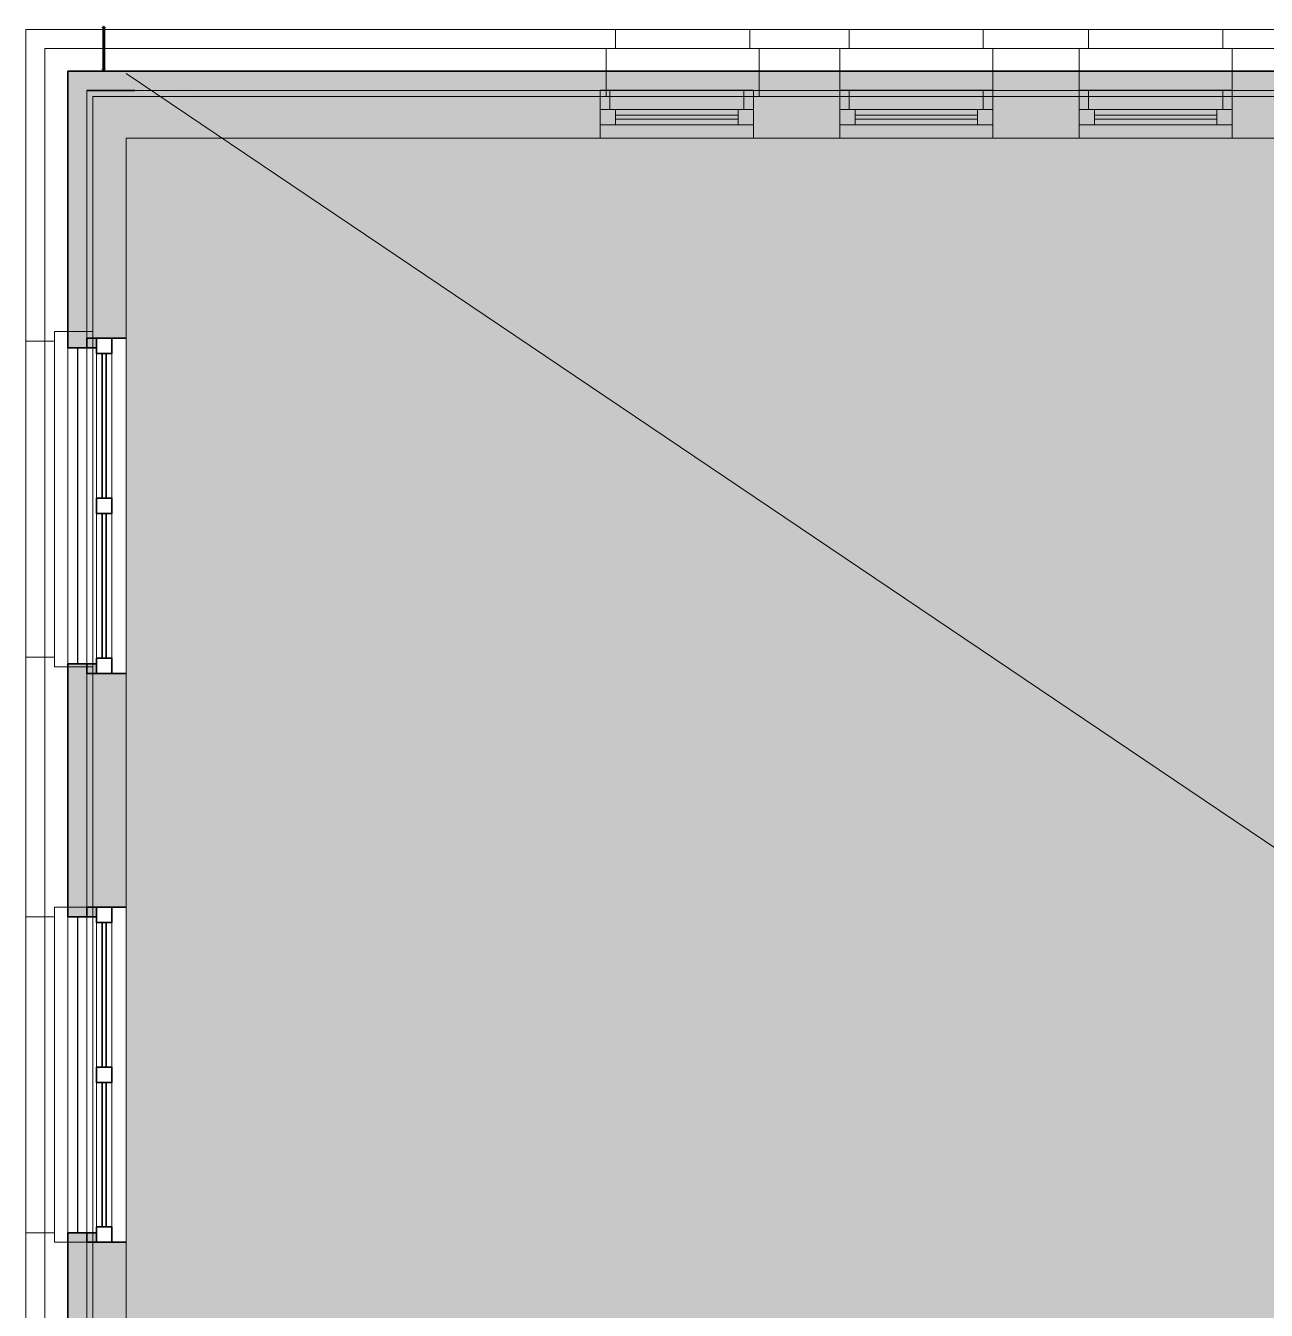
# Model space of a CAD drawing. Header units: millimetres. Extents: x -2861 to 222032, y -45352 to 20466.
# Drawn here: x 10412 to 16890, y 2223 to 8929 of the extents above; entities that cross this region are included whole.
import ezdxf

# ---------------------------------------------------------------- set-up
doc = ezdxf.new("R2010")
doc.units = ezdxf.units.MM
for name, color, linetype, lineweight in [('A-DETL-GENF', 92, 'Continuous', 13), ('A-DETL-THIN', 151, 'Continuous', 13), ('A-FLOR', 192, 'Continuous', 13), ('A-GENM', 13, 'Continuous', 13), ('A-GLAZ', 151, 'Continuous', 13), ('A-WALL', 113, 'Continuous', 13), ('A-WALL-PATT', 111, 'Continuous', 35), ('E-POWR-CNDT', 130, 'Continuous', 13), ('E-POWR-CNTR', 130, 'Continuous', 13), ('E-POWR-DROP', 130, 'Continuous', 13), ('E-POWR-RISE', 130, 'Continuous', 13), ('Q-SPCQ', 91, 'Continuous', 13)]:
    doc.layers.add(name, color=color, linetype=linetype, lineweight=lineweight)
pattern_1 = [(315, (10732.01, 2261.02), (143.684, 143.684), []), (270, (10799.32, 2032.07), (143.684, -143.684), [25.4, -261.968]), (315, (10799.31, 2006.67), (143.684, 143.684), [25.4, -177.8]), (0, (10817.27, 1988.71), (143.684, 143.684), [25.4, -261.968]), (45, (10842.68, 1988.71), (-143.684, 143.684), [25.4, -177.8]), (270, (10860.64, 2032.07), (143.684, -143.684), [25.4, -261.968]), (315, (10842.67, 2050.03), (143.684, 143.684), [25.4, -177.8]), (0, (10817.28, 2050.03), (143.684, 143.684), [25.4, -261.968]), (45, (10799.32, 2032.07), (-143.684, 143.684), [25.4, -177.8]), (315, (10883.86, 1965.5), (143.684, 143.684), [50.8, -152.4])]
pattern_2 = [(45, (20082.05, 8341.86), (-143.684, 143.684), []), (360, (20311, 8409.17), (143.684, 143.684), [25.4, -261.968]), (45, (20336.4, 8409.16), (-143.684, 143.684), [25.4, -177.8]), (90, (20354.36, 8427.13), (-143.684, 143.684), [25.4, -261.968]), (135, (20354.36, 8452.53), (-143.684, -143.684), [25.4, -177.8]), (360, (20311, 8470.49), (143.684, 143.684), [25.4, -261.968]), (45, (20293.04, 8452.53), (-143.684, 143.684), [25.4, -177.8]), (90, (20293.04, 8427.13), (-143.684, 143.684), [25.4, -261.968]), (135, (20311, 8409.17), (-143.684, -143.684), [25.4, -177.8]), (45, (20377.58, 8493.7), (-143.684, 143.684), [50.8, -152.4])]

# ---------------------------------------------------------------- blocks, each defined once
blk = doc.blocks.new('OKNO_2k_ - OKNO_2k_1750 x 1750-1963716-2NP_DEMOLICE A')
at = {"layer": 'A-GLAZ', "color": 253, "lineweight": 35}
for p, q in [((-825, 126), (-875, 126)), ((-875, 126), (-875, 125)), ((-825, 125), (-825, 126)), ((-795, 75), (-825, 75)), ((-795, -5), (-795, 75)), ((40, 75), (-40, 75)), ((-40, 75), (-40, -5)), ((40, -5), (40, 75)), ((825, 75), (795, 75)), ((795, 75), (795, -5)), ((825, 126), (825, 125)), ((875, 126), (825, 126)), ((875, 125), (875, 126)), ((-40, 45), (-795, 45)), ((-795, 45), (-795, 25)), ((-795, 25), (-40, 25)), ((-40, 25), (-40, 45)), ((795, 45), (40, 45)), ((40, 45), (40, 25)), ((40, 25), (795, 25)), ((795, 25), (795, 45)), ((-875, -5), (-795, -5)), ((-40, -5), (40, -5)), ((795, -5), (875, -5))]:
    blk.add_line(p, q, dxfattribs=at)
at = {"layer": 'A-GLAZ', "color": 254}
for p, q in [((-825, 126), (-875, 126)), ((-875, 126), (-875, 125)), ((-875, 125), (-875, 75)), ((-875, 75), (-825, 75)), ((-875, 75), (-875, -5)), ((-875, 75), (-825, 75)), ((-825, 125), (-825, 126)), ((825, 126), (-825, 126)), ((825, 126), (-825, 126)), ((-825, 75), (-825, 125)), ((-825, 75), (-40, 75)), ((-795, 45), (-795, 75)), ((-40, 75), (40, 75)), ((40, 75), (-40, 75)), ((-40, 45), (-40, 75)), ((-40, 75), (40, 75)), ((40, 75), (825, 75)), ((40, 75), (40, 45)), ((795, 45), (795, 75)), ((875, 126), (825, 126)), ((825, 125), (825, 126)), ((825, 75), (825, 125)), ((825, 75), (875, 75)), ((825, 75), (875, 75)), ((875, 126), (875, 125)), ((875, 125), (875, 75)), ((875, 75), (875, -5)), ((-795, 25), (-795, 45)), ((-795, 45), (-795, 25)), ((-40, 45), (-795, 45)), ((-795, -5), (-795, 25)), ((-795, 25), (-40, 25)), ((-40, 25), (-40, 45)), ((-40, 45), (-40, 25)), ((-40, -5), (-40, 25)), ((40, 45), (40, 25)), ((40, 45), (40, 25)), ((795, 45), (40, 45)), ((40, 25), (40, -5)), ((40, 25), (795, 25)), ((795, 25), (795, 45)), ((795, 25), (795, 45)), ((795, -5), (795, 25)), ((-40, -5), (-875, -5)), ((40, -5), (-40, -5)), ((-40, -5), (40, -5)), ((40, -5), (-40, -5)), ((875, -5), (40, -5))]:
    blk.add_line(p, q, dxfattribs=at)
at = {"layer": 'A-GLAZ', "color": 231, "lineweight": 35}
for p, q in [((-875, 125), (-875, 75)), ((-875, 75), (-825, 75)), ((-875, 75), (-875, -5)), ((-825, 75), (-875, 75)), ((-825, 75), (-825, 125)), ((825, 125), (825, 75)), ((825, 75), (875, 75)), ((875, 75), (825, 75)), ((875, 75), (875, 125)), ((875, -5), (875, 75))]:
    blk.add_line(p, q, dxfattribs=at)
at = {"layer": 'A-GLAZ', "color": 10}
for p, q in [((-825, 75), (-40, 75)), ((-825, 75), (-40, 75)), ((-40, 75), (40, 75)), ((-40, 75), (40, 75)), ((40, 75), (825, 75)), ((40, 75), (825, 75))]:
    blk.add_line(p, q, dxfattribs=at)
at = {"layer": 'A-GLAZ', "color": 9}
for p, q in [((-40, 75), (-795, 75)), ((795, 75), (40, 75)), ((-795, -5), (-40, -5)), ((40, -5), (795, -5))]:
    blk.add_line(p, q, dxfattribs=at)
blk = doc.blocks.new('OKNO_2k_ - OKNO_2k_1750 x 1750-V39-2NP_DEMOLICE A')
at = {"layer": 'A-GLAZ', "color": 253, "lineweight": 35}
for p, q in [((-825, 126), (-875, 126)), ((-875, 126), (-875, 125)), ((-825, 125), (-825, 126)), ((-795, 75), (-825, 75)), ((-795, -5), (-795, 75)), ((40, 75), (-40, 75)), ((-40, 75), (-40, -5)), ((40, -5), (40, 75)), ((825, 75), (795, 75)), ((795, 75), (795, -5)), ((825, 126), (825, 125)), ((875, 126), (825, 126)), ((875, 125), (875, 126)), ((-40, 45), (-795, 45)), ((-795, 45), (-795, 25)), ((-795, 25), (-40, 25)), ((-40, 25), (-40, 45)), ((795, 45), (40, 45)), ((40, 45), (40, 25)), ((40, 25), (795, 25)), ((795, 25), (795, 45)), ((-875, -5), (-795, -5)), ((-40, -5), (40, -5)), ((795, -5), (875, -5))]:
    blk.add_line(p, q, dxfattribs=at)
at = {"layer": 'A-GLAZ', "color": 254}
for p, q in [((-825, 126), (-875, 126)), ((-875, 126), (-875, 125)), ((-875, 125), (-875, 75)), ((-875, 75), (-825, 75)), ((-875, 75), (-875, -5)), ((-875, 75), (-825, 75)), ((-825, 125), (-825, 126)), ((825, 126), (-825, 126)), ((825, 126), (-825, 126)), ((-825, 75), (-825, 125)), ((-825, 75), (-40, 75)), ((-795, 45), (-795, 75)), ((-40, 75), (40, 75)), ((40, 75), (-40, 75)), ((-40, 45), (-40, 75)), ((-40, 75), (40, 75)), ((40, 75), (825, 75)), ((40, 75), (40, 45)), ((795, 45), (795, 75)), ((875, 126), (825, 126)), ((825, 125), (825, 126)), ((825, 75), (825, 125)), ((825, 75), (875, 75)), ((825, 75), (875, 75)), ((875, 126), (875, 125)), ((875, 125), (875, 75)), ((875, 75), (875, -5)), ((-795, 25), (-795, 45)), ((-795, 45), (-795, 25)), ((-40, 45), (-795, 45)), ((-795, -5), (-795, 25)), ((-795, 25), (-40, 25)), ((-40, 25), (-40, 45)), ((-40, 45), (-40, 25)), ((-40, -5), (-40, 25)), ((40, 45), (40, 25)), ((40, 45), (40, 25)), ((795, 45), (40, 45)), ((40, 25), (40, -5)), ((40, 25), (795, 25)), ((795, 25), (795, 45)), ((795, 25), (795, 45)), ((795, -5), (795, 25)), ((-40, -5), (-875, -5)), ((40, -5), (-40, -5)), ((-40, -5), (40, -5)), ((40, -5), (-40, -5)), ((875, -5), (40, -5))]:
    blk.add_line(p, q, dxfattribs=at)
at = {"layer": 'A-GLAZ', "color": 231, "lineweight": 35}
for p, q in [((-875, 125), (-875, 75)), ((-875, 75), (-825, 75)), ((-875, 75), (-875, -5)), ((-825, 75), (-875, 75)), ((-825, 75), (-825, 125)), ((825, 125), (825, 75)), ((825, 75), (875, 75)), ((875, 75), (825, 75)), ((875, 75), (875, 125)), ((875, -5), (875, 75))]:
    blk.add_line(p, q, dxfattribs=at)
at = {"layer": 'A-GLAZ', "color": 10}
for p, q in [((-825, 75), (-40, 75)), ((-825, 75), (-40, 75)), ((-40, 75), (40, 75)), ((-40, 75), (40, 75)), ((40, 75), (825, 75)), ((40, 75), (825, 75))]:
    blk.add_line(p, q, dxfattribs=at)
at = {"layer": 'A-GLAZ', "color": 9}
for p, q in [((-40, 75), (-795, 75)), ((795, 75), (40, 75)), ((-795, -5), (-40, -5)), ((40, -5), (795, -5))]:
    blk.add_line(p, q, dxfattribs=at)
blk = doc.blocks.new('OKNO_1k - OKNO_1k_800x900-2034292-2NP_DEMOLICE A')
at = {"layer": 'A-GLAZ', "color": 9}
for p, q in [((-400, 126), (400, 126)), ((-400, 25), (-400, 126)), ((400, 126), (400, 25)), ((400, 25), (-400, 25)), ((-400, 25), (400, 25)), ((-400, -55), (-400, 25)), ((400, 25), (400, -55)), ((400, -55), (-400, -55))]:
    blk.add_line(p, q, dxfattribs=at)
at = {"layer": 'A-GLAZ', "color": 254}
for p, q in [((-350, 126), (-400, 126)), ((-400, 126), (-400, 25)), ((-350, 126), (-350, 25)), ((-350, 25), (-350, 126)), ((350, 126), (-350, 126)), ((350, 126), (-350, 126)), ((350, 126), (-350, 126)), ((400, 126), (350, 126)), ((350, 25), (350, 126)), ((350, 25), (350, 126)), ((400, 126), (400, 25)), ((-400, 25), (-350, 25)), ((-400, 25), (-400, -55)), ((-350, 25), (-400, 25)), ((-350, 25), (-320, 25)), ((-350, 25), (350, 25)), ((-320, 25), (-350, 25)), ((-320, 25), (-350, 25)), ((320, 25), (-320, 25)), ((-320, 25), (320, 25)), ((320, 25), (-320, 25)), ((-320, -5), (-320, 25)), ((-320, 25), (-320, -55)), ((320, 25), (350, 25)), ((350, 25), (320, 25)), ((350, 25), (320, 25)), ((320, -5), (320, 25)), ((320, -55), (320, 25)), ((350, 25), (400, 25)), ((400, 25), (350, 25)), ((400, 25), (400, -55)), ((-320, -55), (-400, -55)), ((-320, -25), (-320, -5)), ((-320, -25), (-320, -5)), ((-320, -5), (-320, -25)), ((-320, -5), (320, -5)), ((-320, -5), (320, -5)), ((-320, -55), (-320, -25)), ((-320, -25), (320, -25)), ((320, -25), (-320, -25)), ((320, -55), (-320, -55)), ((320, -55), (-320, -55)), ((-320, -55), (320, -55)), ((320, -25), (320, -5)), ((320, -5), (320, -25)), ((320, -5), (320, -25)), ((320, -55), (320, -25)), ((400, -55), (320, -55))]:
    blk.add_line(p, q, dxfattribs=at)
at = {"layer": 'A-GLAZ', "color": 10}
for p, q in [((-320, 25), (320, 25)), ((320, 25), (-320, 25))]:
    blk.add_line(p, q, dxfattribs=at)
blk = doc.blocks.new('parapet s nosem_vnitní - parapet s nosem_vnitní-1280353-2NP_DEMOLICE A')
at = {"layer": 'A-GENM', "color": 9}
for p, q in [((-400, -70), (-400, 0)), ((400, 0), (400, -70))]:
    blk.add_line(p, q, dxfattribs=at)
at = {"layer": 'A-GENM', "color": 254}
for p, q in [((-400, 0), (-400, -70)), ((-400, 0), (-320, 0)), ((-400, 0), (-320, 0)), ((-320, 0), (320, 0)), ((-320, 0), (320, 0)), ((320, 0), (400, 0)), ((320, 0), (400, 0)), ((400, -70), (400, 0))]:
    blk.add_line(p, q, dxfattribs=at)
blk = doc.blocks.new('parapet s nosem_vnitní - parapet s nosem_vnitní-V51-2NP_DEMOLICE A')
at = {"layer": 'A-GENM', "color": 9}
for p, q in [((-875, -75), (-875, 0)), ((875, 0), (875, -75))]:
    blk.add_line(p, q, dxfattribs=at)
at = {"layer": 'A-GENM', "color": 254}
for p, q in [((-875, 0), (-875, -75)), ((-875, 0), (-40, 0)), ((-875, 0), (-40, 0)), ((-40, 0), (40, 0)), ((-40, 0), (40, 0)), ((40, 0), (875, 0)), ((40, 0), (875, 0)), ((875, -75), (875, 0))]:
    blk.add_line(p, q, dxfattribs=at)
blk = doc.blocks.new('parapet_ext - parapet_ext-V50-2NP_DEMOLICE A')
at = {"layer": 'Q-SPCQ', "color": 9}
for p, q in [((-825, 51), (-825, 100)), ((-825, 100), (825, 100)), ((825, 100), (825, 51))]:
    blk.add_line(p, q, dxfattribs=at)
at = {"layer": 'Q-SPCQ', "color": 254}
for p, q in [((-825, 100), (-825, 98)), ((-825, 100), (825, 100)), ((-825, 98), (-825, 51)), ((825, 98), (-825, 98)), ((-825, 98), (825, 98)), ((825, 98), (825, 100)), ((825, 51), (825, 98)), ((-825, 51), (-825, 50)), ((-825, 50), (-825, 51)), ((-825, 50), (-825, 0)), ((-825, 0), (-825, 50)), ((-825, 0), (-40, 0)), ((-825, 0), (-40, 0)), ((-40, 0), (40, 0)), ((-40, 0), (40, 0)), ((40, 0), (825, 0)), ((40, 0), (825, 0)), ((825, 51), (825, 50)), ((825, 50), (825, 51)), ((825, 50), (825, 0)), ((825, 0), (825, 50))]:
    blk.add_line(p, q, dxfattribs=at)

msp = doc.modelspace()

# ---------------------------------------------------------------- hatches: boundary and pattern name
at = {"layer": 'A-DETL-GENF'}
msp.add_hatch(color=9, dxfattribs=at).paths.add_polyline_path([(29038.4, -3696.1), (29038.4, 8341.9), (10937, 8341.9), (10937, -3696.1), (28923, -3696.1)])
at = {"layer": 'A-WALL'}
h = msp.add_hatch(color=10, dxfattribs=at)
h.paths.add_polyline_path([(29338.4, 8560.3), (29388.4, 8560.3), (29388.4, 8695.9), (29288.4, 8695.9), (29288.4, 8691.9), (24043.4, 8691.9), (24043.4, 8591.9), (29288.4, 8591.9), (29288.4, 8560.3), (29290, 8560.3)])
h.paths.add_polyline_path([(10732, 8590.3), (10732, 8591.9), (13412.5, 8591.9), (13412.5, 8592.9), (13442.5, 8592.9), (13442.5, 8691.9), (10632, 8691.9), (10632, 8690.3), (10732, 8590.4)])
h.paths.add_polyline_path([(23243.4, 8591.9), (23243.4, 8691.9), (20976.4, 8691.9), (20976.4, 8591.9), (22754.9, 8591.9)])
h.paths.add_polyline_path([(20902.7, 8591.9), (20971, 8591.9), (20971, 8691.9), (20902.7, 8691.9), (20902.7, 8605.3)])
h.paths.add_polyline_path([(19102.7, 8591.9), (19102.7, 8691.9), (16712.5, 8691.9), (16712.5, 8591.9), (17763.2, 8591.9)])
h.paths.add_polyline_path([(15912.5, 8591.9), (15912.5, 8691.9), (15462.5, 8691.9), (15462.5, 8591.9), (15765.6, 8591.9)])
h.paths.add_polyline_path([(14662.5, 8591.9), (14662.5, 8691.9), (14242.5, 8691.9), (14242.5, 8591.9), (14658.1, 8591.9)])
h = msp.add_hatch(color=10, dxfattribs=at)
h.paths.add_polyline_path([(20976.4, 8591.9), (20976.4, 8691.9), (20971, 8691.9), (20971, 8591.9)])
h.paths.add_polyline_path([(13442.5, 8592.9), (13412.5, 8592.9), (13412.5, 8591.9), (13442.5, 8591.9)])
h.paths.add_polyline_path([(14242.5, 8591.9), (14242.5, 8691.9), (13442.5, 8691.9), (13442.5, 8592.9), (14212.5, 8592.9), (14212.5, 8591.9)])
h.paths.add_polyline_path([(23993.4, 8592.9), (24043.4, 8592.9), (24043.4, 8691.9), (23243.4, 8691.9), (23243.4, 8592.9), (23293.4, 8592.9)])
h.paths.add_polyline_path([(15962.5, 8592.9), (16712.5, 8592.9), (16712.5, 8691.9), (15912.5, 8691.9), (15912.5, 8592.9)])
h.paths.add_polyline_path([(15412.5, 8592.9), (15462.5, 8592.9), (15462.5, 8691.9), (14662.5, 8691.9), (14662.5, 8592.9), (15187.9, 8592.9)])
h = msp.add_hatch(color=10, dxfattribs=at)
h.paths.add_polyline_path([(29288.4, 8560.3), (29288.4, 8591.9), (29038.4, 8591.9), (28439.1, 8560.3), (29287.6, 8560.3)])
h.paths.add_polyline_path([(21123.7, 8560.3), (21329.4, 8560.3), (20976.4, 8586.3), (20976.4, 8560.3)])
h.paths.add_polyline_path([(20971, 8560.3), (20971, 8586.8), (20902.7, 8591.9), (20902.7, 8560.3)])
h.paths.add_polyline_path([(18542.2, 8560.3), (19102.7, 8560.3), (19102.7, 8591.9)])
h.paths.add_polyline_path([(10895.7, 8560.3), (11445.6, 8560.3), (10982, 8591.9), (10732, 8591.9), (10732.1, 8590.2), (10762, 8560.3), (10782, 8560.3)])
h = msp.add_hatch(color=10, dxfattribs=at)
h.paths.add_polyline_path([(24043.4, 8591.9), (24043.4, 8592.9), (23993.4, 8592.9), (23993.4, 8591.9)])
h.paths.add_polyline_path([(23293.4, 8591.9), (23293.4, 8592.9), (23243.4, 8592.9), (23243.4, 8591.9)])
h.paths.add_polyline_path([(15912.5, 8591.9), (15962.5, 8591.9), (15962.5, 8592.9), (15912.5, 8592.9)])
h.paths.add_polyline_path([(14712.5, 8591.9), (14712.5, 8592.9), (14662.5, 8592.9), (14662.5, 8591.9)])
h.paths.add_polyline_path([(15462.5, 8591.9), (15462.5, 8592.9), (15412.5, 8592.9), (15412.5, 8591.9)])
h.paths.add_polyline_path([(14162.5, 8591.9), (14212.5, 8591.9), (14212.5, 8592.9), (14162.5, 8592.9)])
h.paths.add_polyline_path([(13442.5, 8591.9), (13462.5, 8591.9), (13462.5, 8592.9), (13442.5, 8592.9)])
h.paths.add_polyline_path([(16712.5, 8591.9), (16712.5, 8592.9), (16662.5, 8592.9), (16662.5, 8591.9)])
h = msp.add_hatch(color=10, dxfattribs=at)
h.paths.add_polyline_path([(23993.4, 8591.9), (23993.4, 8592.9), (23293.4, 8592.9), (23293.4, 8591.9)])
h.paths.add_polyline_path([(15962.5, 8591.9), (16662.5, 8591.9), (16662.5, 8592.9), (15962.5, 8592.9)])
h.paths.add_polyline_path([(14712.5, 8591.9), (15412.5, 8591.9), (15412.5, 8592.9), (14712.5, 8592.9)])
h.paths.add_polyline_path([(13462.5, 8591.9), (14162.5, 8591.9), (14162.5, 8592.9), (13462.5, 8592.9)])
h = msp.add_hatch(color=10, dxfattribs=at)
h.paths.add_polyline_path([(10632, -3886.1), (10732, -3886.1), (10732, -1226.5), (10632, -1226.5), (10632, -2609.2)])
h.paths.add_polyline_path([(10682, -1126.5), (10732, -1126.5), (10732, -408.1), (10632, -408.1), (10632, -1126.5)])
h.paths.add_polyline_path([(10632, 1341.9), (10732, 1341.9), (10732, 2577.8), (10632, 2577.8), (10632, 1894.7), (10659.4, 1815.1), (10632, 1805.7), (10632, 1454.5)])
h.paths.add_polyline_path([(10632, 4327.8), (10732, 4327.8), (10732, 5547.8), (10731, 5547.8), (10731, 5582.8), (10632, 5582.8), (10632, 4820.1)])
h.paths.add_polyline_path([(10632, 7332.8), (10732, 7332.8), (10732, 8560.3), (10632, 8560.3), (10632, 7512.7)])
h = msp.add_hatch(color=10, dxfattribs=at)
h.paths.add_polyline_path([(10732.6, -3886.1), (10762, -1817.6), (10762, -1226.5), (10732, -1226.5), (10732, -3886.1)])
h.paths.add_polyline_path([(10762, -1126.5), (10762, -408.1), (10732, -408.1), (10732, -1126.5), (10758.1, -1126.5)])
h.paths.add_polyline_path([(10732, 1341.9), (10762, 1341.9), (10762, 2577.8), (10732, 2577.8), (10732, 1454.5)])
h.paths.add_polyline_path([(10762, 4327.8), (10762, 5547.8), (10732, 5547.8), (10732, 4327.8)])
h.paths.add_polyline_path([(10732, 7332.8), (10762, 7332.8), (10762, 8560.3), (10732, 8560.3), (10732, 7512.7)])
h = msp.add_hatch(color=10, dxfattribs=at)
h.paths.add_polyline_path([(10731, -408.1), (10731, -358.1), (10632, -358.1), (10632, -408.1), (10685.3, -408.1)])
h.paths.add_polyline_path([(10682, 1291.9), (10731, 1291.9), (10731, 1341.9), (10632, 1341.9), (10632, 1291.9)])
h.paths.add_polyline_path([(10632, 1805.7), (10659.4, 1815.1), (10632, 1894.6), (10632, 1806.2)])
h.paths.add_polyline_path([(10683.9, 2577.8), (10731, 2577.8), (10731, 2627.8), (10632, 2627.8), (10632, 2577.8), (10682, 2577.8)])
h.paths.add_polyline_path([(10731, 4277.8), (10731, 4327.8), (10632, 4327.8), (10632, 4277.8), (10682, 4277.8)])
h.paths.add_polyline_path([(10731, 5582.8), (10731, 5597.8), (10632, 5597.8), (10632, 5582.8), (10682.6, 5582.8)])
h.paths.add_polyline_path([(10732, 5547.8), (10732, 5582.8), (10731, 5582.8), (10731, 5547.8)])
h.paths.add_polyline_path([(10731, 7247.8), (10731, 7297.8), (10732, 7297.8), (10732, 7332.8), (10632, 7332.8), (10632, 7247.8), (10682, 7247.8)])
h = msp.add_hatch(color=10, dxfattribs=at)
h.paths.add_polyline_path([(10752.9, -1226.5), (10762, -1226.5), (10762, -1126.5), (10732, -1126.5), (10732, -1226.5), (10749.2, -1226.5)])
h.paths.add_polyline_path([(10752.9, -1226.5), (10762, -1226.5), (10762, -1126.5), (10732, -1126.5), (10732, -1226.5), (10749.2, -1226.5)])
h.paths.add_polyline_path([(10762, 5547.8), (10762, 5582.8), (10732, 5582.8), (10732, 5547.8), (10734, 5547.8)])
h.paths.add_polyline_path([(10762, 7297.8), (10762, 7332.8), (10732, 7332.8), (10732, 7297.8)])
h = msp.add_hatch(color=10, dxfattribs=at)
h.paths.add_polyline_path([(10732, -408.1), (10732, -358.1), (10731, -358.1), (10731, -408.1)])
h.paths.add_polyline_path([(10731, 1291.9), (10732, 1291.9), (10732, 1341.9), (10731, 1341.9), (10731, 1318.6)])
h.paths.add_polyline_path([(10731, 2577.8), (10732, 2577.8), (10732, 2627.8), (10731, 2627.8)])
h.paths.add_polyline_path([(10731, 4277.8), (10732, 4277.8), (10732, 4327.8), (10731, 4327.8), (10731, 4304.2)])
h.paths.add_polyline_path([(10732, 5582.8), (10732, 5597.8), (10731, 5597.8), (10731, 5582.8)])
h.paths.add_polyline_path([(10731, 7247.8), (10732, 7247.8), (10732, 7297.8), (10731, 7297.8)])
h = msp.add_hatch(color=10, dxfattribs=at)
h.paths.add_polyline_path([(10762, -408.1), (10762, -358.1), (10732, -358.1), (10732, -408.1), (10744.5, -408.1)])
h.paths.add_polyline_path([(10762, 1291.9), (10762, 1341.9), (10732, 1341.9), (10732, 1291.9)])
h.paths.add_polyline_path([(10732, 2577.8), (10762, 2577.8), (10762, 2627.8), (10732, 2627.8), (10732, 2626.9)])
h.paths.add_polyline_path([(10762, 4277.8), (10762, 4327.8), (10732, 4327.8), (10732, 4277.8)])
h.paths.add_polyline_path([(10762, 5582.8), (10762, 5597.8), (10732, 5597.8), (10732, 5582.8), (10747, 5582.8)])
h.paths.add_polyline_path([(10732, 7247.8), (10762, 7247.8), (10762, 7297.8), (10732, 7297.8), (10732, 7296.9)])
at = {"layer": 'A-WALL-PATT', "lineweight": 13}
h = msp.add_hatch(color=10, dxfattribs=at)
h.paths.add_polyline_path([(10632, -4016.1), (10732, -3916.1), (10732, -3886.1), (10632, -3886.1), (10632, -3976.1)])
h.paths.add_polyline_path([(10730.8, 8560.3), (10732, 8560.3), (10731.9, 8590.4), (10632, 8690.3), (10632, 8560.3), (10729.7, 8560.3)])
h = msp.add_hatch(dxfattribs=at)
h.set_pattern_fill('FP_62', angle=45, style=0, pattern_type=2)
h.set_pattern_definition(pattern_1)
h.paths.add_polyline_path([(10732, -3916.1), (10762, -3886.1), (10762, -1817.6), (10732, -3886.1)])
h.paths.add_polyline_path([(10937, -1226.5), (10937, -1208.3), (10770.6, -1208.3), (10770.4, -1226.5), (10895.7, -1226.5)])
h.paths.add_polyline_path([(10937, -1226.5), (10937, -1208.3), (10770.6, -1208.3), (10770.4, -1226.5), (10895.7, -1226.5)])
h.paths.add_polyline_path([(10895.7, -1126.5), (10937, -1126.5), (10937, -1083.3), (10772.4, -1083.3), (10771.8, -1126.5), (10826, -1126.5)])
h.paths.add_polyline_path([(10762, -408.1), (10782, -408.1), (10782, -358.1), (10762, -358.1), (10762, -388.5)])
h.paths.add_polyline_path([(10782, 1291.9), (10782, 1341.9), (10762, 1341.9), (10762, 1291.9)])
h.paths.add_polyline_path([(10782, 2577.8), (10782, 2627.8), (10762, 2627.8), (10762, 2577.8)])
h.paths.add_polyline_path([(10762, 4277.8), (10782, 4277.8), (10782, 4327.8), (10762, 4327.8), (10762, 4297.5)])
h.paths.add_polyline_path([(10762, 5547.8), (10782, 5547.8), (10782, 5597.8), (10762, 5597.8), (10762, 5567.5)])
h.paths.add_polyline_path([(10782, 7247.8), (10782, 7297.8), (10762, 7297.8), (10762, 7247.8)])
h.paths.add_polyline_path([(10733.2, 8560.3), (10762, 8560.3), (10732, 8590.3), (10732, 8560.3)])
h = msp.add_hatch(dxfattribs=at)
h.set_pattern_fill('FP_65', angle=45, style=0, pattern_type=2)
h.set_pattern_definition(pattern_2)
h.paths.add_polyline_path([(15382.5, 8341.9), (15462.5, 8341.9), (15462.5, 8560.3), (15412.5, 8560.3), (15412.5, 8491.9), (15382.5, 8491.9), (15382.5, 8411.9), (14742.5, 8411.9), (14742.5, 8491.9), (14712.5, 8491.9), (14712.5, 8560.3), (14662.5, 8560.3), (14662.5, 8341.9), (15187.9, 8341.9)])
h.paths.add_polyline_path([(16632.5, 8341.9), (16712.5, 8341.9), (16712.5, 8560.3), (16662.5, 8560.3), (16662.5, 8491.9), (16632.5, 8491.9), (16632.5, 8411.9), (15992.5, 8411.9), (15992.5, 8491.9), (15962.5, 8491.9), (15962.5, 8560.3), (15912.5, 8560.3), (15912.5, 8341.9), (16046.3, 8341.9)])
h.paths.add_polyline_path([(13412.5, 8341.9), (14212.5, 8341.9), (14212.5, 8560.3), (14162.5, 8560.3), (14162.5, 8491.9), (14132.5, 8491.9), (14132.5, 8411.9), (13492.5, 8411.9), (13492.5, 8491.9), (13462.5, 8491.9), (13462.5, 8560.3), (13412.5, 8560.3), (13412.5, 8409.7)])
h.paths.add_polyline_path([(23963.4, 8341.9), (24043.4, 8341.9), (24043.4, 8560.3), (23993.4, 8560.3), (23993.4, 8491.9), (23963.4, 8491.9), (23963.4, 8411.9), (23323.4, 8411.9), (23323.4, 8491.9), (23293.4, 8491.9), (23293.4, 8560.3), (23243.4, 8560.3), (23243.4, 8341.9), (23323.4, 8341.9)])
h.paths.add_polyline_path([(24043.4, 8560.3), (28439.1, 8560.3), (29038.4, 8591.9), (24043.4, 8591.9)])
h.paths.add_polyline_path([(22754.9, 8560.3), (23243.4, 8560.3), (23243.4, 8591.9), (20976.4, 8591.9), (20976.4, 8586.4), (21329.4, 8560.3), (22654.9, 8560.3)])
h.paths.add_polyline_path([(15462.5, 8560.3), (15912.5, 8560.3), (15912.5, 8591.9), (15462.5, 8591.9)])
h.paths.add_polyline_path([(11445.6, 8560.3), (13412.5, 8560.3), (13412.5, 8591.9), (10982, 8591.9), (11236.5, 8574.6)])
h.paths.add_polyline_path([(14242.5, 8560.3), (14662.5, 8560.3), (14662.5, 8591.9), (14242.5, 8591.9)])
h.paths.add_polyline_path([(17313.5, 8560.3), (18542.2, 8560.3), (19102.7, 8591.9), (16712.5, 8591.9), (16712.5, 8560.3), (17213.5, 8560.3)])
h.paths.add_polyline_path([(20971, 8586.8), (20971, 8591.9), (20902.7, 8591.9)])
h = msp.add_hatch(dxfattribs=at)
h.set_pattern_fill('FP_65', angle=45, style=0, pattern_type=2)
h.set_pattern_definition(pattern_2)
h.paths.add_polyline_path([(23963.4, 8411.9), (23963.4, 8441.9), (23323.4, 8441.9), (23323.4, 8411.9), (23338.7, 8411.9)])
h.paths.add_polyline_path([(16632.5, 8411.9), (16632.5, 8441.9), (15992.5, 8441.9), (15992.5, 8411.9), (16628, 8411.9)])
h.paths.add_polyline_path([(15382.5, 8411.9), (15382.5, 8441.9), (14742.5, 8441.9), (14742.5, 8411.9), (15187.9, 8411.9)])
h.paths.add_polyline_path([(14132.5, 8411.9), (14132.5, 8441.9), (13492.5, 8441.9), (13492.5, 8411.9), (13628.8, 8411.9)])
h.paths.add_polyline_path([(23323.4, 8461.9), (23963.4, 8461.9), (23963.4, 8491.9), (23993.4, 8491.9), (23993.4, 8560.3), (23293.4, 8560.3), (23293.4, 8491.9), (23323.4, 8491.9)])
h.paths.add_polyline_path([(16046.3, 8461.9), (16632.5, 8461.9), (16632.5, 8491.9), (16662.5, 8491.9), (16662.5, 8560.3), (15962.5, 8560.3), (15962.5, 8491.9), (15992.5, 8491.9), (15992.5, 8461.9)])
h.paths.add_polyline_path([(15187.9, 8461.9), (15382.5, 8461.9), (15382.5, 8491.9), (15412.5, 8491.9), (15412.5, 8560.3), (14712.5, 8560.3), (14712.5, 8491.9), (14742.5, 8491.9), (14742.5, 8461.9)])
h.paths.add_polyline_path([(14132.5, 8461.9), (14132.5, 8491.9), (14162.5, 8491.9), (14162.5, 8560.3), (13462.5, 8560.3), (13462.5, 8491.9), (13492.5, 8491.9), (13492.5, 8461.9)])
h.paths.add_polyline_path([(14212.5, 8560.3), (14242.5, 8560.3), (14242.5, 8591.9), (14212.5, 8591.9)])
h.paths.add_polyline_path([(13412.5, 8560.3), (13442.5, 8560.3), (13442.5, 8591.9), (13412.5, 8591.9)])
h.paths.add_polyline_path([(20976.4, 8586.4), (20976.4, 8591.9), (20971, 8591.9), (20971, 8586.8)])
h = msp.add_hatch(dxfattribs=at)
h.set_pattern_fill('FP_65', angle=45, style=0, pattern_type=2)
h.set_pattern_definition(pattern_2)
h.paths.add_polyline_path([(23963.4, 8441.9), (23963.4, 8461.9), (23323.4, 8461.9), (23323.4, 8441.9)])
h.paths.add_polyline_path([(16436, 8441.9), (16632.5, 8441.9), (16632.5, 8461.9), (15992.5, 8461.9), (15992.5, 8441.9), (16046.3, 8441.9)])
h.paths.add_polyline_path([(15187.9, 8441.9), (15382.5, 8441.9), (15382.5, 8461.9), (14742.5, 8461.9), (14742.5, 8441.9)])
h.paths.add_polyline_path([(13492.5, 8441.9), (14132.5, 8441.9), (14132.5, 8461.9), (13492.5, 8461.9)])
h.paths.add_polyline_path([(23243.4, 8560.3), (23293.4, 8560.3), (23293.4, 8591.9), (23243.4, 8591.9)])
h.paths.add_polyline_path([(24043.4, 8560.3), (24043.4, 8591.9), (23993.4, 8591.9), (23993.4, 8560.3)])
h.paths.add_polyline_path([(15962.5, 8560.3), (15962.5, 8591.9), (15912.5, 8591.9), (15912.5, 8560.3)])
h.paths.add_polyline_path([(16662.5, 8560.3), (16712.5, 8560.3), (16712.5, 8591.9), (16662.5, 8591.9)])
h.paths.add_polyline_path([(13462.5, 8560.3), (13462.5, 8591.9), (13442.5, 8591.9), (13442.5, 8560.3)])
h.paths.add_polyline_path([(14712.5, 8560.3), (14712.5, 8591.9), (14662.5, 8591.9), (14662.5, 8560.3)])
h.paths.add_polyline_path([(14212.5, 8560.3), (14212.5, 8591.9), (14162.5, 8591.9), (14162.5, 8560.3)])
h.paths.add_polyline_path([(15462.5, 8560.3), (15462.5, 8591.9), (15412.5, 8591.9), (15412.5, 8560.3)])
h = msp.add_hatch(dxfattribs=at)
h.set_pattern_fill('FP_65', angle=45, style=0, pattern_type=2)
h.set_pattern_definition(pattern_2)
h.paths.add_polyline_path([(23993.4, 8560.3), (23993.4, 8591.9), (23293.4, 8591.9), (23293.4, 8560.3)])
h.paths.add_polyline_path([(15962.5, 8560.3), (16662.5, 8560.3), (16662.5, 8591.9), (15962.5, 8591.9)])
h.paths.add_polyline_path([(14162.5, 8560.3), (14162.5, 8591.9), (13462.5, 8591.9), (13462.5, 8560.3)])
h.paths.add_polyline_path([(14712.5, 8560.3), (15412.5, 8560.3), (15412.5, 8591.9), (14712.5, 8591.9)])
h = msp.add_hatch(dxfattribs=at)
h.set_pattern_fill('FP_62', angle=45, style=0, pattern_type=2)
h.set_pattern_definition(pattern_1)
h.paths.add_polyline_path([(10762, -3886.1), (10982, -3886.1), (10982, -3696.1), (10937, -3696.1), (10937, -1226.5), (10762, -1226.5), (10762, -3676.1)])
h.paths.add_polyline_path([(10937, -1083.3), (10937, -408.1), (10762, -408.1), (10762, -1083.3), (10895.7, -1083.3)])
h.paths.add_polyline_path([(10937, 1341.9), (10937, 2577.8), (10762, 2577.8), (10762, 1341.9), (10895.7, 1341.9)])
h.paths.add_polyline_path([(10762, 4327.8), (10937, 4327.8), (10937, 5547.8), (10762, 5547.8), (10762, 4475.8)])
h.paths.add_polyline_path([(10762, 7297.8), (10937, 7297.8), (10937, 8341.9), (10982, 8341.9), (10982, 8560.3), (10762, 8560.3), (10762, 7332.8)])
h = msp.add_hatch(dxfattribs=at)
h.set_pattern_fill('FP_65', angle=45, style=0, pattern_type=2)
h.set_pattern_definition(pattern_2)
h.paths.add_polyline_path([(29038.4, 8341.9), (29038.4, 8560.3), (24043.4, 8560.3), (24043.4, 8341.9), (28064.6, 8341.9)])
h.paths.add_polyline_path([(23243.4, 8341.9), (23243.4, 8560.3), (20902.7, 8560.3), (20902.7, 8341.9), (22754.9, 8341.9)])
h.paths.add_polyline_path([(19102.7, 8341.9), (19102.7, 8560.3), (16712.5, 8560.3), (16712.5, 8341.9), (17763.2, 8341.9)])
h.paths.add_polyline_path([(15912.5, 8341.9), (15912.5, 8560.3), (15462.5, 8560.3), (15462.5, 8341.9), (15765.6, 8341.9)])
h.paths.add_polyline_path([(14662.5, 8341.9), (14662.5, 8560.3), (14212.5, 8560.3), (14212.5, 8341.9), (14658.1, 8341.9)])
h.paths.add_polyline_path([(13224.5, 8341.9), (13412.5, 8341.9), (13412.5, 8560.3), (10982, 8560.3), (10982, 8341.9)])
at = {"layer": 'E-POWR-CNDT'}
h = msp.add_hatch(color=254, dxfattribs=at)
h.paths.add_polyline_path([(10820.7, 8914.8), (10820.9, 8915.4), (10822.2, 8921.6), (10821.6, 8922), (10820.7, 8915.2)])
h.paths.add_polyline_path([(10820.8, 8914.9), (10821.4, 8915.4), (10823.5, 8918.2), (10822.9, 8917.6), (10821, 8915.1)])
h.paths.add_polyline_path([(10817.8, 8915), (10816.5, 8915.8), (10817.3, 8915.1)])
h.paths.add_polyline_path([(10818.7, 8919.6), (10820, 8923.8), (10818.4, 8921.9), (10818.6, 8920.5)])
for points in [[(10823.3, 8917.3), (10823.7, 8918.5), (10823.3, 8917.3)], [(10823.5, 8917.5), (10823.9, 8918.7), (10823.6, 8918.2), (10823.5, 8917.8)], [(10823.5, 8917.8), (10823.5, 8917.7), (10823.5, 8917.5), (10823.5, 8917.5)]]:
    msp.add_hatch(color=254, dxfattribs=at).paths.add_polyline_path(points)
at = {"layer": 'E-POWR-DROP'}
h = msp.add_hatch(color=254, dxfattribs=at)
h.paths.add_polyline_path([(10820.2, 8914.7), (10820.8, 8915.4), (10822, 8922), (10822.2, 8920.5), (10821.2, 8915.4), (10824, 8919.9), (10823.3, 8922.3), (10820.4, 8923.8), (10818.5, 8920.7), (10818.5, 8922.7), (10819.4, 8923.9), (10816.5, 8923.4), (10814.7, 8920.1), (10815.8, 8918), (10817.2, 8916), (10817.5, 8915.4), (10818.1, 8915), (10819.4, 8914.8)])
h.paths.add_polyline_path([(10820.9, 8914.9), (10821.9, 8915.6), (10821.1, 8915.1)])
h = msp.add_hatch(color=254, dxfattribs=at)
h.paths.add_polyline_path([(10819.4, 8914.5), (10819, 8914.9), (10818.7, 8914.7)])
h.paths.add_polyline_path([(10824, 8919.9), (10823.9, 8921.3), (10823.9, 8920.3)])
h.paths.add_polyline_path([(10823.3, 8922.3), (10821.9, 8923.8), (10821.9, 8923.4), (10822.9, 8922.6)])
msp.add_hatch(color=254, dxfattribs=at).paths.add_polyline_path([(10824.3, 8919.2), (10824.1, 8920.9), (10824.2, 8920), (10824.2, 8919.4)])

# ---------------------------------------------------------------- linework, layer by layer
at = {"layer": 'A-DETL-THIN'}
for p, q in [((10937, 8679.8), (29296.1, -3696.1)), ((29038.4, 8341.9), (10937, 8341.9)), ((10937, 8341.9), (10937, -3696.1))]:
    msp.add_line(p, q, dxfattribs=at)
at = {"layer": 'A-FLOR', "color": 254}
msp.add_line((17313.5, 8341.9), (10982, 8341.9), dxfattribs=at)
at = {"layer": 'A-WALL', "color": 254}
for p, q in [((10823.4, 8910.3), (10412, 8910.3)), ((13492.5, 8910.3), (13492.5, 8810.3)), ((19102.7, 8910.3), (14192.5, 8910.3)), ((14192.5, 8810.3), (14192.5, 8910.3)), ((14712.5, 8910.3), (14712.5, 8859.2)), ((14712.5, 8858.9), (14712.5, 8810.3)), ((15412.5, 8810.3), (15412.5, 8910.3)), ((15962.5, 8910.3), (15962.5, 8810.3)), ((16662.5, 8810.3), (16662.5, 8910.3)), ((10512, 8810.3), (10512, 5632.8)), ((10816.9, 8810.3), (10821.9, 8810.3)), ((14242.5, 8810.3), (10824.2, 8810.3)), ((13442.5, 8560.3), (13442.5, 8810.3)), ((14242.5, 8810.3), (14242.5, 8560.3)), ((14662.5, 8560.3), (14662.5, 8810.3)), ((15462.5, 8560.3), (15462.5, 8810.3)), ((15912.5, 8810.3), (19102.7, 8810.3)), ((19102.7, 8810.3), (15912.5, 8810.3)), ((15912.5, 8560.3), (15912.5, 8810.3)), ((16712.5, 8560.3), (16712.5, 8810.3)), ((13412.5, 8591.9), (15412.5, 8591.9)), ((15775.6, 8560.3), (13412.5, 8560.3)), ((15912.5, 8560.3), (19102.7, 8560.3)), ((10562, 7332.8), (10562, 5582.8)), ((10562, 7332.8), (10762, 7332.8)), ((10562, 7282.8), (10412, 7282.8)), ((10632, 7247.8), (10632, 5597.8)), ((10762, 7297.8), (10762, 5567.9)), ((10412, 5632.8), (10562, 5632.8)), ((10681.4, 5582.8), (10562, 5582.8)), ((10762, 5582.8), (10682.6, 5582.8)), ((10562, 4327.8), (10562, 2577.8)), ((10562, 4327.8), (10762, 4327.8)), ((10562, 4277.8), (10412, 4277.8)), ((10632, 4277.8), (10632, 2627.8)), ((10412, 2627.8), (10562, 2627.8)), ((10762, 2577.8), (10562, 2577.8)), ((10762, 1531.7), (10762, 2597.5))]:
    msp.add_line(p, q, dxfattribs=at)
at = {"layer": 'A-WALL', "color": 9}
for p, q in [((10412, -4236.1), (10412, 8910.3)), ((10823.9, 8910.3), (14192.5, 8910.3)), ((10814.5, 8810.3), (10512, 8810.3)), ((10512, 8810.3), (10814.5, 8810.3)), ((15912.5, 8810.3), (10824.2, 8810.3)), ((15912.5, 8810.3), (15912.5, 8810.3)), ((10982, 8591.9), (13412.5, 8591.9)), ((15412.5, 8591.9), (19102.7, 8591.9)), ((10762, 8560.3), (10762, 7297.8)), ((13412.5, 8560.3), (10762, 8560.3)), ((10512, 1764.3), (10512, 5632.8))]:
    msp.add_line(p, q, dxfattribs=at)
at = {"layer": 'A-WALL', "color": 10}
for p, q in [((10816.9, 8810.3), (10821.9, 8810.3)), ((15912.5, 8810.3), (14242.5, 8810.3)), ((10732, 1291.9), (10732, 8591.9)), ((15775.6, 8560.3), (15912.5, 8560.3)), ((10782, 5597.8), (10782, 7247.8)), ((10762, 2597.9), (10762, 5567.5)), ((10782, 2627.8), (10782, 4277.8))]:
    msp.add_line(p, q, dxfattribs=at)
at = {"layer": 'A-WALL', "color": 253, "lineweight": 35}
for p, q in [((19102.7, 8691.9), (10632, 8691.9)), ((10632, 8691.9), (10632, 7247.8)), ((10982, 8591.9), (10732, 8591.9)), ((10632, 7247.8), (10782, 7247.8)), ((10782, 7247.8), (10782, 7297.8)), ((10782, 7297.8), (10937, 7297.8)), ((10632, 5597.8), (10632, 4277.8)), ((10782, 5597.8), (10632, 5597.8)), ((10782, 5547.8), (10782, 5597.8)), ((10937, 5547.8), (10782, 5547.8)), ((10782, 4277.8), (10782, 4327.8)), ((10782, 4327.8), (10937, 4327.8)), ((10632, 4277.8), (10782, 4277.8)), ((10632, 2627.8), (10632, 1291.9)), ((10782, 2627.8), (10632, 2627.8)), ((10782, 2577.8), (10782, 2627.8)), ((10937, 2577.8), (10782, 2577.8))]:
    msp.add_line(p, q, dxfattribs=at)
at = {"layer": 'E-POWR-CNDT', "color": 254}
for p, q in [((10814.5, 8920.7), (10814.6, 8920.9)), ((10814.5, 8920.5), (10814.5, 8920.7)), ((10814.6, 8920.9), (10814.6, 8921.1)), ((10815, 8922), (10815.1, 8922.1)), ((10816.7, 8923.7), (10816.8, 8923.8)), ((10816.8, 8923.8), (10817, 8923.9)), ((10817, 8923.9), (10817.2, 8924)), ((10817.2, 8924), (10817.4, 8924.1)), ((10820.7, 8924.3), (10820.9, 8924.2)), ((10814.4, 8919.5), (10814.4, 8919.7)), ((10814.4, 8919), (10814.4, 8919.2)), ((10814.4, 8918.1), (10814.4, 8918.4)), ((10814.4, 8899.5), (10814.4, 8867)), ((10814.4, 8867), (10814.4, 8810.3)), ((10824.4, 8908.9), (10824.4, 8908.2)), ((10824.4, 8867), (10824.4, 8899.5)), ((10824.4, 8810.3), (10824.4, 8867)), ((10814.4, 8810.3), (10814.4, 8754.5)), ((10824.4, 8754.5), (10824.4, 8810.3)), ((10814.4, 8754.5), (10824.4, 8754.5)), ((10814.4, 8702.2), (10814.4, 8702.3)), ((10814.4, 8702.1), (10814.4, 8702.2)), ((10814.4, 8701.8), (10814.4, 8702)), ((10814.6, 8700.6), (10814.5, 8700.8)), ((10814.6, 8700.4), (10814.6, 8700.6)), ((10815.8, 8698.5), (10815.6, 8698.7)), ((10820.6, 8697.2), (10820.4, 8697.1)), ((10821, 8697.3), (10820.8, 8697.2)), ((10821.9, 8697.7), (10821.7, 8697.6)), ((10822.1, 8697.8), (10821.9, 8697.7)), ((10824.2, 8700.6), (10824.1, 8700.4)), ((10824.4, 8702.3), (10824.4, 8702.2))]:
    msp.add_line(p, q, dxfattribs=at)
at = {"layer": 'E-POWR-CNDT', "color": 9}
for p, q in [((10815.6, 8922.8), (10815.7, 8922.9)), ((10815.7, 8922.9), (10815.9, 8923.1)), ((10817.4, 8924.1), (10817.5, 8924.2)), ((10819.3, 8924.5), (10819.4, 8924.5)), ((10822.8, 8923.1), (10822.9, 8923)), ((10824.2, 8920.7), (10824.2, 8920.5)), ((10814.4, 8919.4), (10814.4, 8919.5)), ((10814.4, 8919.3), (10814.4, 8919.4)), ((10814.4, 8919.2), (10814.4, 8919.3)), ((10814.4, 8899.5), (10814.4, 8867)), ((10824.4, 8867), (10824.4, 8899.5)), ((10814.4, 8810.3), (10814.4, 8810.3)), ((10824.4, 8810.3), (10824.4, 8810.3)), ((10814.4, 8754.5), (10814.4, 8722)), ((10824.4, 8722), (10824.4, 8754.5))]:
    msp.add_line(p, q, dxfattribs=at)
at = {"layer": 'E-POWR-CNDT', "color": 10}
for p, q in [((10820.5, 8924.3), (10820.7, 8924.3)), ((10814.4, 8702), (10814.4, 8702.1)), ((10814.4, 8702), (10814.4, 8702)), ((10814.4, 8702), (10814.4, 8702)), ((10815.9, 8698.4), (10815.8, 8698.5)), ((10820.8, 8697.2), (10820.6, 8697.2)), ((10824.2, 8700.8), (10824.2, 8700.6))]:
    msp.add_line(p, q, dxfattribs=at)
at = {"layer": 'E-POWR-CNDT', "color": 63}
for p, q in [((10824.1, 8920.9), (10824.2, 8920.7)), ((10824.4, 8919.5), (10824.4, 8919.5))]:
    msp.add_line(p, q, dxfattribs=at)
at = {"layer": 'E-POWR-CNDT', "color": 254, "flags": 128}
for points in [[(10814.4, 8919.7), (10814.4, 8919.9), (10814.4, 8920.1), (10814.4, 8920.3), (10814.5, 8920.5)], [(10814.6, 8921.1), (10814.7, 8921.3), (10814.8, 8921.4), (10814.8, 8921.6), (10814.9, 8921.8), (10815, 8922)], [(10815.1, 8922.1), (10815.2, 8922.3), (10815.3, 8922.5), (10815.5, 8922.6), (10815.6, 8922.8)], [(10816.3, 8923.5), (10816.5, 8923.6), (10816.7, 8923.7)], [(10820, 8924.5), (10820.2, 8924.4), (10820.4, 8924.4), (10820.5, 8924.3)], [(10823.3, 8922.5), (10823.5, 8922.4), (10823.6, 8922.2)], [(10823.6, 8922.2), (10823.7, 8922), (10823.8, 8921.8)], [(10823.8, 8921.8), (10823.9, 8921.7), (10823.9, 8921.5)], [(10814.4, 8919.5), (10814.4, 8919.5), (10814.4, 8919.5)], [(10814.4, 8918.4), (10814.4, 8918.7), (10814.4, 8918.9), (10814.4, 8919)], [(10814.4, 8910.8), (10814.4, 8911.4), (10814.4, 8912.1)], [(10814.4, 8908), (10814.4, 8908.7), (10814.4, 8909.4), (10814.4, 8910.1)], [(10814.4, 8899.5), (10814.4, 8900.3), (10814.4, 8901.1), (10814.4, 8901.9), (10814.4, 8902.7), (10814.4, 8903.5), (10814.4, 8904.2), (10814.4, 8905), (10814.4, 8905.8), (10814.4, 8906.5), (10814.4, 8907.3)], [(10824.4, 8918.9), (10824.4, 8918.7), (10824.4, 8918.5), (10824.4, 8918.2), (10824.4, 8917.9), (10824.4, 8917.6)], [(10824.4, 8910.3), (10824.4, 8909.6), (10824.4, 8908.9)], [(10824.4, 8908.2), (10824.4, 8907.5), (10824.4, 8906.7), (10824.4, 8906), (10824.4, 8905.2), (10824.4, 8904.5), (10824.4, 8903.7), (10824.4, 8902.9), (10824.4, 8902.1), (10824.4, 8901.3), (10824.4, 8900.5), (10824.4, 8899.7), (10824.4, 8899.5)], [(10814.4, 8702.3), (10814.4, 8702.4), (10814.4, 8702.6)], [(10814.5, 8700.8), (10814.5, 8701), (10814.4, 8701.2), (10814.4, 8701.4), (10814.4, 8701.6), (10814.4, 8701.8)], [(10816.4, 8698), (10816.2, 8698.1), (10816.1, 8698.3), (10815.9, 8698.4)], [(10817, 8697.6), (10816.9, 8697.7), (10816.7, 8697.8)], [(10818.4, 8697.1), (10818.2, 8697.2), (10818, 8697.2), (10817.8, 8697.3), (10817.6, 8697.3), (10817.4, 8697.4)], [(10823.8, 8699.7), (10823.7, 8699.5), (10823.6, 8699.4)], [(10824.4, 8702), (10824.4, 8701.8), (10824.3, 8701.6), (10824.3, 8701.4), (10824.3, 8701.2), (10824.3, 8701), (10824.2, 8700.8)], [(10824.4, 8702.2), (10824.4, 8702.1), (10824.4, 8702), (10824.4, 8702), (10824.4, 8702)]]:
    msp.add_lwpolyline(points, dxfattribs=at)
at = {"layer": 'E-POWR-CNDT', "color": 9, "flags": 128}
for points in [[(10815.9, 8923.1), (10816, 8923.2), (10816.2, 8923.3), (10816.3, 8923.5)], [(10817.5, 8924.2), (10817.7, 8924.2), (10817.9, 8924.3), (10818.1, 8924.3), (10818.3, 8924.4), (10818.5, 8924.4), (10818.7, 8924.4)], [(10818.7, 8924.4), (10818.9, 8924.5), (10819.1, 8924.5), (10819.3, 8924.5)], [(10819.4, 8924.5), (10819.6, 8924.5), (10819.8, 8924.5), (10820, 8924.5)], [(10820.9, 8924.2), (10821.1, 8924.2), (10821.3, 8924.1)], [(10821.3, 8924.1), (10821.5, 8924), (10821.7, 8923.9)], [(10821.7, 8923.9), (10821.8, 8923.8), (10822, 8923.7), (10822.2, 8923.6), (10822.3, 8923.5), (10822.5, 8923.4), (10822.7, 8923.3), (10822.8, 8923.1)], [(10822.9, 8923), (10823.1, 8922.8), (10823.2, 8922.7), (10823.3, 8922.5)], [(10823.9, 8921.5), (10824, 8921.3), (10824.1, 8921.1), (10824.1, 8920.9)], [(10824.2, 8920.5), (10824.3, 8920.3), (10824.3, 8920.1), (10824.3, 8919.9), (10824.4, 8919.7), (10824.4, 8919.5)], [(10814.4, 8919.4), (10814.4, 8919.3), (10814.4, 8919.2)], [(10814.4, 8919.2), (10814.4, 8919.1), (10814.4, 8918.9), (10814.4, 8918.7), (10814.4, 8918.5), (10814.4, 8918.2), (10814.4, 8917.9), (10814.4, 8917.6), (10814.4, 8917.2), (10814.4, 8916.8), (10814.4, 8916.4), (10814.4, 8916), (10814.4, 8915.5), (10814.4, 8915), (10814.4, 8914.5), (10814.4, 8914), (10814.4, 8913.4), (10814.4, 8912.8), (10814.4, 8912.2), (10814.4, 8911.6), (10814.4, 8911), (10814.4, 8910.3), (10814.4, 8909.6), (10814.4, 8908.9), (10814.4, 8908.2), (10814.4, 8907.5), (10814.4, 8906.7), (10814.4, 8906), (10814.4, 8905.2), (10814.4, 8904.5), (10814.4, 8903.7), (10814.4, 8902.9), (10814.4, 8902.1), (10814.4, 8901.3), (10814.4, 8900.5), (10814.4, 8899.7), (10814.4, 8899.5)], [(10814.4, 8912.7), (10814.4, 8913.3), (10814.4, 8913.8), (10814.4, 8914.4), (10814.4, 8914.9), (10814.4, 8915.4), (10814.4, 8915.9), (10814.4, 8916.3), (10814.4, 8916.7), (10814.4, 8917.1), (10814.4, 8917.5), (10814.4, 8917.8), (10814.4, 8918.1)], [(10824.4, 8919.4), (10824.4, 8919.3), (10824.4, 8919.2), (10824.4, 8919.1), (10824.4, 8918.9)], [(10824.4, 8919), (10824.4, 8919.2), (10824.4, 8919.3), (10824.4, 8919.4)], [(10824.4, 8899.5), (10824.4, 8900.3), (10824.4, 8901.1), (10824.4, 8901.9), (10824.4, 8902.7), (10824.4, 8903.5), (10824.4, 8904.2), (10824.4, 8905), (10824.4, 8905.8), (10824.4, 8906.5), (10824.4, 8907.3), (10824.4, 8908), (10824.4, 8908.7), (10824.4, 8909.4), (10824.4, 8910.1), (10824.4, 8910.8), (10824.4, 8911.4), (10824.4, 8912.1), (10824.4, 8912.7), (10824.4, 8913.3), (10824.4, 8913.8), (10824.4, 8914.4), (10824.4, 8914.9), (10824.4, 8915.4), (10824.4, 8915.9), (10824.4, 8916.3), (10824.4, 8916.7), (10824.4, 8917.1), (10824.4, 8917.5), (10824.4, 8917.8), (10824.4, 8918.1), (10824.4, 8918.4), (10824.4, 8918.7), (10824.4, 8918.9), (10824.4, 8919)], [(10824.4, 8917.6), (10824.4, 8917.2), (10824.4, 8916.8), (10824.4, 8916.4), (10824.4, 8916), (10824.4, 8915.5), (10824.4, 8915), (10824.4, 8914.5), (10824.4, 8914), (10824.4, 8913.4), (10824.4, 8912.8), (10824.4, 8912.2), (10824.4, 8911.6), (10824.4, 8911), (10824.4, 8910.3)], [(10814.4, 8702.6), (10814.4, 8702.8), (10814.4, 8703), (10814.4, 8703.3), (10814.4, 8703.6), (10814.4, 8703.9), (10814.4, 8704.3), (10814.4, 8704.7), (10814.4, 8705.1), (10814.4, 8705.5), (10814.4, 8706), (10814.4, 8706.5), (10814.4, 8707), (10814.4, 8707.5), (10814.4, 8708.1), (10814.4, 8708.7), (10814.4, 8709.3), (10814.4, 8709.9), (10814.4, 8710.5), (10814.4, 8711.2), (10814.4, 8711.9), (10814.4, 8712.6), (10814.4, 8713.3), (10814.4, 8714), (10814.4, 8714.8), (10814.4, 8715.5), (10814.4, 8716.3), (10814.4, 8717), (10814.4, 8717.8), (10814.4, 8718.6), (10814.4, 8719.4), (10814.4, 8720.2), (10814.4, 8721), (10814.4, 8721.8), (10814.4, 8722)], [(10824.4, 8722), (10824.4, 8721.2), (10824.4, 8720.4), (10824.4, 8719.6), (10824.4, 8718.8), (10824.4, 8718), (10824.4, 8717.3), (10824.4, 8716.5), (10824.4, 8715.7), (10824.4, 8715), (10824.4, 8714.2), (10824.4, 8713.5), (10824.4, 8712.8), (10824.4, 8712.1), (10824.4, 8711.4), (10824.4, 8710.7), (10824.4, 8710.1), (10824.4, 8709.4), (10824.4, 8708.8), (10824.4, 8708.2), (10824.4, 8707.7), (10824.4, 8707.1), (10824.4, 8706.6), (10824.4, 8706.1), (10824.4, 8705.6), (10824.4, 8705.2), (10824.4, 8704.8), (10824.4, 8704.4), (10824.4, 8704), (10824.4, 8703.7), (10824.4, 8703.4), (10824.4, 8703.1), (10824.4, 8702.8), (10824.4, 8702.6), (10824.4, 8702.5), (10824.4, 8702.3)], [(10815.6, 8698.7), (10815.5, 8698.8), (10815.4, 8699), (10815.3, 8699.1), (10815.1, 8699.3), (10815, 8699.5), (10814.9, 8699.7), (10814.9, 8699.8), (10814.8, 8700), (10814.7, 8700.2), (10814.6, 8700.4)], [(10816.7, 8697.8), (10816.5, 8697.9), (10816.4, 8698)], [(10817.4, 8697.4), (10817.2, 8697.5), (10817, 8697.6)], [(10819.4, 8697), (10819.2, 8697), (10819, 8697), (10818.8, 8697), (10818.6, 8697.1), (10818.4, 8697.1)], [(10820.4, 8697.1), (10820.2, 8697.1), (10820, 8697.1), (10819.8, 8697), (10819.6, 8697), (10819.4, 8697), (10819.4, 8697)], [(10821.7, 8697.6), (10821.5, 8697.5), (10821.4, 8697.4), (10821.2, 8697.3), (10821, 8697.3)], [(10823.6, 8699.4), (10823.5, 8699.2), (10823.4, 8699), (10823.2, 8698.9), (10823.1, 8698.7), (10823, 8698.6), (10822.8, 8698.4), (10822.7, 8698.3), (10822.5, 8698.2), (10822.4, 8698), (10822.2, 8697.9), (10822.1, 8697.8)], [(10824.1, 8700.4), (10824, 8700.2), (10824, 8700.1), (10823.9, 8699.9), (10823.8, 8699.7)]]:
    msp.add_lwpolyline(points, dxfattribs=at)
at = {"layer": 'E-POWR-CNDT', "color": 83, "flags": 128}
msp.add_lwpolyline([(10814.4, 8919.5), (10814.4, 8919.5), (10814.4, 8919.4)], dxfattribs=at)
at = {"layer": 'E-POWR-CNDT', "color": 63, "flags": 128}
msp.add_lwpolyline([(10824.4, 8919.5), (10824.4, 8919.5), (10824.4, 8919.4)], dxfattribs=at)
at = {"layer": 'E-POWR-CNDT', "color": 73, "flags": 128}
msp.add_lwpolyline([(10824.4, 8919.4), (10824.4, 8919.5), (10824.4, 8919.5), (10824.4, 8919.5)], dxfattribs=at)
at = {"layer": 'E-POWR-CNTR', "color": 9}
for p, q in [((10819.4, 8924.5), (10819.4, 8929.5)), ((10819.4, 8914.5), (10819.4, 8923.4)), ((10809.4, 8919.5), (10814.4, 8919.5)), ((10814.8, 8919.5), (10815.7, 8919.5)), ((10816.3, 8919.5), (10817.3, 8919.5)), ((10817.3, 8919.5), (10821.1, 8919.5)), ((10819.4, 8919.5), (10819.4, 8915.2)), ((10821.3, 8919.5), (10821.9, 8919.5)), ((10824.4, 8919.5), (10829.4, 8919.5)), ((10809.4, 8702), (10829.4, 8702)), ((10819.4, 8692), (10819.4, 8712))]:
    msp.add_line(p, q, dxfattribs=at)
at = {"layer": 'E-POWR-CNTR', "color": 254}
for p, q in [((10819.4, 8915.7), (10819.4, 8919.5)), ((10819.4, 8915.2), (10819.4, 8899.5)), ((10819.4, 8910.3), (10819.4, 8914.5)), ((10819.4, 8909.5), (10819.4, 8910.3)), ((10819.4, 8867), (10819.4, 8899.5)), ((10819.4, 8754.5), (10819.4, 8867)), ((10819.4, 8810.3), (10819.4, 8810.3)), ((10819.4, 8722), (10819.4, 8754.5)), ((10819.4, 8709.7), (10819.4, 8722)), ((10819.4, 8709), (10819.4, 8709.6)), ((10819.4, 8706.3), (10819.4, 8708.5)), ((10819.4, 8702), (10819.4, 8705.8))]:
    msp.add_line(p, q, dxfattribs=at)
at = {"layer": 'E-POWR-CNTR', "color": 10}
for p, q in [((10819.4, 8913.6), (10819.4, 8915.2)), ((10819.4, 8912.3), (10819.4, 8913.6)), ((10819.4, 8910.8), (10819.4, 8911.8)), ((10819.4, 8904.2), (10819.4, 8910.6)), ((10819.4, 8899.5), (10819.4, 8903.9)), ((10819.4, 8867), (10819.4, 8899.5)), ((10819.4, 8810.3), (10819.4, 8867)), ((10819.4, 8810.3), (10819.4, 8867)), ((10819.4, 8754.5), (10819.4, 8810.3)), ((10819.4, 8754.5), (10819.4, 8810.3))]:
    msp.add_line(p, q, dxfattribs=at)
at = {"layer": 'E-POWR-RISE', "color": 9}
for start, end in [(0, 180), (180, 0)]:
    msp.add_arc((10819.4, 8702), 5, start, end, dxfattribs=at)

# ---------------------------------------------------------------- block references
at = {"layer": 'A-GENM', "color": 254}
for p in [(13812.5, 8411.9), (15062.5, 8411.9), (16312.5, 8411.9)]:
    msp.add_blockref('parapet s nosem_vnitní - parapet s nosem_vnitní-1280353-2NP_DEMOLICE A', p, dxfattribs=at)
at = {"layer": 'A-GENM', "color": 254, "rotation": 89.99999999999991}
for p in [(10862, 6422.8), (10862, 3452.8)]:
    msp.add_blockref('parapet s nosem_vnitní - parapet s nosem_vnitní-V51-2NP_DEMOLICE A', p, dxfattribs=at)
at = {"layer": 'A-GLAZ', "color": 254}
for p in [(13812.5, 8466.9), (15062.5, 8466.9), (16312.5, 8466.9)]:
    msp.add_blockref('OKNO_1k - OKNO_1k_800x900-2034292-2NP_DEMOLICE A', p, dxfattribs=at)
at = {"layer": 'A-GLAZ', "color": 254, "rotation": 89.99999999999991}
for name, p in [('OKNO_2k_ - OKNO_2k_1750 x 1750-1963716-2NP_DEMOLICE A', (10857, 6422.8)), ('OKNO_2k_ - OKNO_2k_1750 x 1750-V39-2NP_DEMOLICE A', (10857, 3452.8))]:
    msp.add_blockref(name, p, dxfattribs=at)
at = {"layer": 'Q-SPCQ', "color": 254, "rotation": 89.99999999999991}
for p in [(10782, 6422.8), (10782, 3452.8)]:
    msp.add_blockref('parapet_ext - parapet_ext-V50-2NP_DEMOLICE A', p, dxfattribs=at)

doc.saveas('drawing.dxf')
